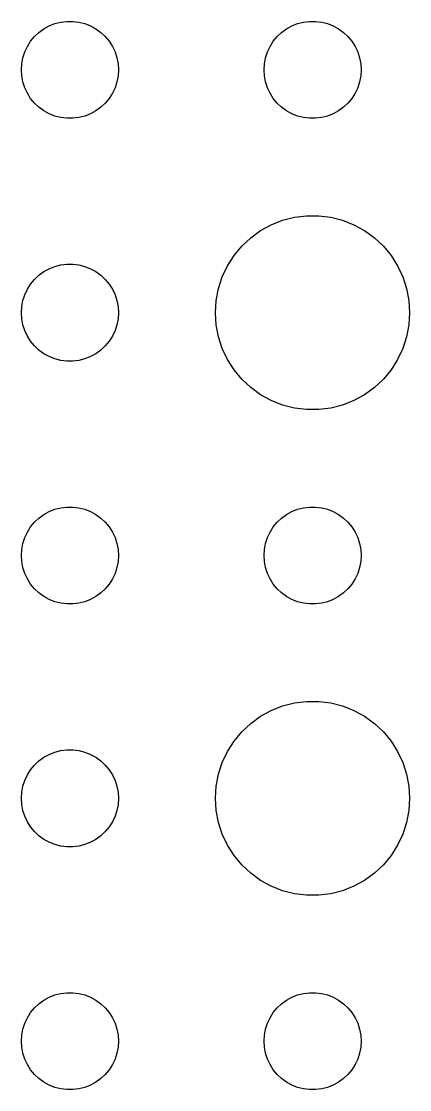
# Model space of a CAD drawing. Header units: metres. Extents: x -127 to 127, y -127 to 127.
# Drawn here: x -24 to -12, y 51 to 84 of the extents above; entities that cross this region are included whole.
import ezdxf

# ---------------------------------------------------------------- set-up
doc = ezdxf.new("R2010")
doc.units = ezdxf.units.M

msp = doc.modelspace()

# ---------------------------------------------------------------- linework, layer by layer
for p, q in [((-23.3037, 83.7665), (-23.1387, 83.8572)), ((-23.1387, 83.8572), (-22.9635, 83.9266)), ((-22.9635, 83.9266), (-22.7811, 83.9734)), ((-22.7811, 83.9734), (-22.5942, 83.997)), ((-22.5942, 83.997), (-22.4058, 83.997)), ((-22.4058, 83.997), (-22.2189, 83.9734)), ((-22.2189, 83.9734), (-22.0365, 83.9266)), ((-22.0365, 83.9266), (-21.8613, 83.8572)), ((-21.8613, 83.8572), (-21.6963, 83.7665)), ((-15.8037, 83.7665), (-15.6387, 83.8572)), ((-15.6387, 83.8572), (-15.4635, 83.9266)), ((-15.4635, 83.9266), (-15.2811, 83.9734)), ((-15.2811, 83.9734), (-15.0942, 83.997)), ((-15.0942, 83.997), (-14.9058, 83.997)), ((-14.9058, 83.997), (-14.7189, 83.9734)), ((-14.7189, 83.9734), (-14.5365, 83.9266)), ((-14.5365, 83.9266), (-14.3613, 83.8572)), ((-14.3613, 83.8572), (-14.1963, 83.7665)), ((-23.7135, 83.3817), (-23.5934, 83.5268)), ((-23.5934, 83.5268), (-23.4561, 83.6558)), ((-23.4561, 83.6558), (-23.3037, 83.7665)), ((-21.6963, 83.7665), (-21.5439, 83.6558)), ((-21.5439, 83.6558), (-21.4065, 83.5268)), ((-21.4065, 83.5268), (-21.2865, 83.3817)), ((-16.2135, 83.3817), (-16.0934, 83.5268)), ((-16.0934, 83.5268), (-15.9561, 83.6558)), ((-15.9561, 83.6558), (-15.8037, 83.7665)), ((-14.1963, 83.7665), (-14.0439, 83.6558)), ((-14.0439, 83.6558), (-13.9065, 83.5268)), ((-13.9065, 83.5268), (-13.7865, 83.3817)), ((-23.8947, 83.0522), (-23.8145, 83.2226)), ((-23.8145, 83.2226), (-23.7135, 83.3817)), ((-21.2865, 83.3817), (-21.1855, 83.2226)), ((-21.1855, 83.2226), (-21.1053, 83.0522)), ((-16.3947, 83.0522), (-16.3145, 83.2226)), ((-16.3145, 83.2226), (-16.2135, 83.3817)), ((-13.7865, 83.3817), (-13.6855, 83.2226)), ((-13.6855, 83.2226), (-13.6053, 83.0522)), ((-23.9882, 82.688), (-23.9529, 82.873)), ((-23.9529, 82.873), (-23.8947, 83.0522)), ((-21.1053, 83.0522), (-21.0471, 82.873)), ((-21.0471, 82.873), (-21.0118, 82.688)), ((-16.4882, 82.688), (-16.4529, 82.873)), ((-16.4529, 82.873), (-16.3947, 83.0522)), ((-13.6053, 83.0522), (-13.5471, 82.873)), ((-13.5471, 82.873), (-13.5118, 82.688)), ((-24, 82.5), (-23.9882, 82.688)), ((-23.9882, 82.312), (-24, 82.5)), ((-21.0118, 82.688), (-21, 82.5)), ((-21, 82.5), (-21.0118, 82.312)), ((-16.5, 82.5), (-16.4882, 82.688)), ((-16.4882, 82.312), (-16.5, 82.5)), ((-13.5118, 82.688), (-13.5, 82.5)), ((-13.5, 82.5), (-13.5118, 82.312)), ((-23.9529, 82.127), (-23.9882, 82.312)), ((-21.0118, 82.312), (-21.0471, 82.127)), ((-16.4529, 82.127), (-16.4882, 82.312)), ((-13.5118, 82.312), (-13.5471, 82.127)), ((-23.8947, 81.9478), (-23.9529, 82.127)), ((-23.8145, 81.7774), (-23.8947, 81.9478)), ((-21.1053, 81.9478), (-21.1855, 81.7774)), ((-21.0471, 82.127), (-21.1053, 81.9478)), ((-16.3947, 81.9478), (-16.4529, 82.127)), ((-16.3145, 81.7774), (-16.3947, 81.9478)), ((-13.6053, 81.9478), (-13.6855, 81.7774)), ((-13.5471, 82.127), (-13.6053, 81.9478)), ((-23.7135, 81.6183), (-23.8145, 81.7774)), ((-23.5934, 81.4732), (-23.7135, 81.6183)), ((-21.2865, 81.6183), (-21.4065, 81.4732)), ((-21.1855, 81.7774), (-21.2865, 81.6183)), ((-16.2135, 81.6183), (-16.3145, 81.7774)), ((-16.0934, 81.4732), (-16.2135, 81.6183)), ((-13.7865, 81.6183), (-13.9065, 81.4732)), ((-13.6855, 81.7774), (-13.7865, 81.6183)), ((-23.4561, 81.3442), (-23.5934, 81.4732)), ((-23.3037, 81.2335), (-23.4561, 81.3442)), ((-23.1387, 81.1428), (-23.3037, 81.2335)), ((-21.6963, 81.2335), (-21.8613, 81.1428)), ((-21.5439, 81.3442), (-21.6963, 81.2335)), ((-21.4065, 81.4732), (-21.5439, 81.3442)), ((-15.9561, 81.3442), (-16.0934, 81.4732)), ((-15.8037, 81.2335), (-15.9561, 81.3442)), ((-15.6387, 81.1428), (-15.8037, 81.2335)), ((-14.1963, 81.2335), (-14.3613, 81.1428)), ((-14.0439, 81.3442), (-14.1963, 81.2335)), ((-13.9065, 81.4732), (-14.0439, 81.3442)), ((-22.9635, 81.0734), (-23.1387, 81.1428)), ((-22.7811, 81.0266), (-22.9635, 81.0734)), ((-22.5942, 81.003), (-22.7811, 81.0266)), ((-22.4058, 81.003), (-22.5942, 81.003)), ((-22.2189, 81.0266), (-22.4058, 81.003)), ((-22.0365, 81.0734), (-22.2189, 81.0266)), ((-21.8613, 81.1428), (-22.0365, 81.0734)), ((-15.4635, 81.0734), (-15.6387, 81.1428)), ((-15.2811, 81.0266), (-15.4635, 81.0734)), ((-15.0942, 81.003), (-15.2811, 81.0266)), ((-14.9058, 81.003), (-15.0942, 81.003)), ((-14.7189, 81.0266), (-14.9058, 81.003)), ((-14.5365, 81.0734), (-14.7189, 81.0266)), ((-14.3613, 81.1428), (-14.5365, 81.0734)), ((-15.927, 77.8532), (-15.5621, 77.9469)), ((-15.5621, 77.9469), (-15.1884, 77.9941)), ((-15.1884, 77.9941), (-14.8116, 77.9941)), ((-14.8116, 77.9941), (-14.4379, 77.9469)), ((-14.4379, 77.9469), (-14.0729, 77.8532)), ((-16.6075, 77.533), (-16.2773, 77.7145)), ((-16.2773, 77.7145), (-15.927, 77.8532)), ((-14.0729, 77.8532), (-13.7227, 77.7145)), ((-13.7227, 77.7145), (-13.3925, 77.533)), ((-17.1869, 77.0536), (-16.9123, 77.3115)), ((-16.9123, 77.3115), (-16.6075, 77.533)), ((-13.3925, 77.533), (-13.0877, 77.3115)), ((-13.0877, 77.3115), (-12.8131, 77.0536)), ((-17.427, 76.7634), (-17.1869, 77.0536)), ((-12.8131, 77.0536), (-12.5729, 76.7634)), ((-17.6289, 76.4453), (-17.427, 76.7634)), ((-12.5729, 76.7634), (-12.3711, 76.4453)), ((-23.4561, 76.1558), (-23.3037, 76.2665)), ((-23.3037, 76.2665), (-23.1387, 76.3572)), ((-23.1387, 76.3572), (-22.9635, 76.4266)), ((-22.9635, 76.4266), (-22.7811, 76.4734)), ((-22.7811, 76.4734), (-22.5942, 76.497)), ((-22.5942, 76.497), (-22.4058, 76.497)), ((-22.4058, 76.497), (-22.2189, 76.4734)), ((-22.2189, 76.4734), (-22.0365, 76.4266)), ((-22.0365, 76.4266), (-21.8613, 76.3572)), ((-21.8613, 76.3572), (-21.6963, 76.2665)), ((-21.6963, 76.2665), (-21.5439, 76.1558)), ((-17.7893, 76.1044), (-17.6289, 76.4453)), ((-12.3711, 76.4453), (-12.2107, 76.1044)), ((-23.7135, 75.8817), (-23.5934, 76.0268)), ((-23.5934, 76.0268), (-23.4561, 76.1558)), ((-21.5439, 76.1558), (-21.4065, 76.0268)), ((-21.4065, 76.0268), (-21.2865, 75.8817)), ((-17.9057, 75.7461), (-17.7893, 76.1044)), ((-12.2107, 76.1044), (-12.0942, 75.7461)), ((-23.8947, 75.5522), (-23.8145, 75.7226)), ((-23.8145, 75.7226), (-23.7135, 75.8817)), ((-21.2865, 75.8817), (-21.1855, 75.7226)), ((-21.1855, 75.7226), (-21.1053, 75.5522)), ((-17.9763, 75.376), (-17.9057, 75.7461)), ((-12.0942, 75.7461), (-12.0237, 75.376)), ((-23.9882, 75.188), (-23.9529, 75.373)), ((-23.9529, 75.373), (-23.8947, 75.5522)), ((-21.1053, 75.5522), (-21.0471, 75.373)), ((-21.0471, 75.373), (-21.0118, 75.188)), ((-18, 75), (-17.9763, 75.376)), ((-12.0237, 75.376), (-12, 75)), ((-24, 75), (-23.9882, 75.188)), ((-23.9882, 74.812), (-24, 75)), ((-21.0118, 75.188), (-21, 75)), ((-21, 75), (-21.0118, 74.812)), ((-17.9763, 74.624), (-18, 75)), ((-12, 75), (-12.0237, 74.624)), ((-23.9529, 74.627), (-23.9882, 74.812)), ((-23.8947, 74.4478), (-23.9529, 74.627)), ((-21.0471, 74.627), (-21.1053, 74.4478)), ((-21.0118, 74.812), (-21.0471, 74.627)), ((-17.9057, 74.2539), (-17.9763, 74.624)), ((-12.0237, 74.624), (-12.0942, 74.2539)), ((-23.8145, 74.2774), (-23.8947, 74.4478)), ((-23.7135, 74.1183), (-23.8145, 74.2774)), ((-21.1855, 74.2774), (-21.2865, 74.1183)), ((-21.1053, 74.4478), (-21.1855, 74.2774)), ((-17.7893, 73.8956), (-17.9057, 74.2539)), ((-12.0942, 74.2539), (-12.2107, 73.8956)), ((-23.5934, 73.9732), (-23.7135, 74.1183)), ((-23.4561, 73.8442), (-23.5934, 73.9732)), ((-21.4065, 73.9732), (-21.5439, 73.8442)), ((-21.2865, 74.1183), (-21.4065, 73.9732)), ((-23.3037, 73.7335), (-23.4561, 73.8442)), ((-23.1387, 73.6428), (-23.3037, 73.7335)), ((-22.9635, 73.5734), (-23.1387, 73.6428)), ((-21.8613, 73.6428), (-22.0365, 73.5734)), ((-21.6963, 73.7335), (-21.8613, 73.6428)), ((-21.5439, 73.8442), (-21.6963, 73.7335)), ((-17.6289, 73.5547), (-17.7893, 73.8956)), ((-12.2107, 73.8956), (-12.3711, 73.5547)), ((-22.7811, 73.5266), (-22.9635, 73.5734)), ((-22.5942, 73.503), (-22.7811, 73.5266)), ((-22.4058, 73.503), (-22.5942, 73.503)), ((-22.2189, 73.5266), (-22.4058, 73.503)), ((-22.0365, 73.5734), (-22.2189, 73.5266)), ((-17.427, 73.2366), (-17.6289, 73.5547)), ((-12.3711, 73.5547), (-12.5729, 73.2366)), ((-17.1869, 72.9464), (-17.427, 73.2366)), ((-16.9123, 72.6885), (-17.1869, 72.9464)), ((-12.8131, 72.9464), (-13.0877, 72.6885)), ((-12.5729, 73.2366), (-12.8131, 72.9464)), ((-16.6075, 72.467), (-16.9123, 72.6885)), ((-13.0877, 72.6885), (-13.3925, 72.467)), ((-16.2773, 72.2855), (-16.6075, 72.467)), ((-15.927, 72.1468), (-16.2773, 72.2855)), ((-13.7227, 72.2855), (-14.0729, 72.1468)), ((-13.3925, 72.467), (-13.7227, 72.2855)), ((-15.5621, 72.0531), (-15.927, 72.1468)), ((-15.1884, 72.0059), (-15.5621, 72.0531)), ((-14.8116, 72.0059), (-15.1884, 72.0059)), ((-14.4379, 72.0531), (-14.8116, 72.0059)), ((-14.0729, 72.1468), (-14.4379, 72.0531)), ((-22.9635, 68.9266), (-22.7811, 68.9734)), ((-22.7811, 68.9734), (-22.5942, 68.997)), ((-22.5942, 68.997), (-22.4058, 68.997)), ((-22.4058, 68.997), (-22.2189, 68.9734)), ((-22.2189, 68.9734), (-22.0365, 68.9266)), ((-15.4635, 68.9266), (-15.2811, 68.9734)), ((-15.2811, 68.9734), (-15.0942, 68.997)), ((-15.0942, 68.997), (-14.9058, 68.997)), ((-14.9058, 68.997), (-14.7189, 68.9734)), ((-14.7189, 68.9734), (-14.5365, 68.9266)), ((-23.5934, 68.5268), (-23.4561, 68.6558)), ((-23.4561, 68.6558), (-23.3037, 68.7665)), ((-23.3037, 68.7665), (-23.1387, 68.8572)), ((-23.1387, 68.8572), (-22.9635, 68.9266)), ((-22.0365, 68.9266), (-21.8613, 68.8572)), ((-21.8613, 68.8572), (-21.6963, 68.7665)), ((-21.6963, 68.7665), (-21.5439, 68.6558)), ((-21.5439, 68.6558), (-21.4065, 68.5268)), ((-16.0934, 68.5268), (-15.9561, 68.6558)), ((-15.9561, 68.6558), (-15.8037, 68.7665)), ((-15.8037, 68.7665), (-15.6387, 68.8572)), ((-15.6387, 68.8572), (-15.4635, 68.9266)), ((-14.5365, 68.9266), (-14.3613, 68.8572)), ((-14.3613, 68.8572), (-14.1963, 68.7665)), ((-14.1963, 68.7665), (-14.0439, 68.6558)), ((-14.0439, 68.6558), (-13.9065, 68.5268)), ((-23.8145, 68.2226), (-23.7135, 68.3817)), ((-23.7135, 68.3817), (-23.5934, 68.5268)), ((-21.4065, 68.5268), (-21.2865, 68.3817)), ((-21.2865, 68.3817), (-21.1855, 68.2226)), ((-16.3145, 68.2226), (-16.2135, 68.3817)), ((-16.2135, 68.3817), (-16.0934, 68.5268)), ((-13.9065, 68.5268), (-13.7865, 68.3817)), ((-13.7865, 68.3817), (-13.6855, 68.2226)), ((-23.9529, 67.873), (-23.8947, 68.0522)), ((-23.8947, 68.0522), (-23.8145, 68.2226)), ((-21.1855, 68.2226), (-21.1053, 68.0522)), ((-21.1053, 68.0522), (-21.0471, 67.873)), ((-16.4529, 67.873), (-16.3947, 68.0522)), ((-16.3947, 68.0522), (-16.3145, 68.2226)), ((-13.6855, 68.2226), (-13.6053, 68.0522)), ((-13.6053, 68.0522), (-13.5471, 67.873)), ((-24, 67.5), (-23.9882, 67.688)), ((-23.9882, 67.688), (-23.9529, 67.873)), ((-21.0471, 67.873), (-21.0118, 67.688)), ((-21.0118, 67.688), (-21, 67.5)), ((-16.5, 67.5), (-16.4882, 67.688)), ((-16.4882, 67.688), (-16.4529, 67.873)), ((-13.5471, 67.873), (-13.5118, 67.688)), ((-13.5118, 67.688), (-13.5, 67.5)), ((-23.9882, 67.312), (-24, 67.5)), ((-23.9529, 67.127), (-23.9882, 67.312)), ((-21.0118, 67.312), (-21.0471, 67.127)), ((-21, 67.5), (-21.0118, 67.312)), ((-16.4882, 67.312), (-16.5, 67.5)), ((-16.4529, 67.127), (-16.4882, 67.312)), ((-13.5118, 67.312), (-13.5471, 67.127)), ((-13.5, 67.5), (-13.5118, 67.312)), ((-23.8947, 66.9478), (-23.9529, 67.127)), ((-21.0471, 67.127), (-21.1053, 66.9478)), ((-16.3947, 66.9478), (-16.4529, 67.127)), ((-13.5471, 67.127), (-13.6053, 66.9478)), ((-23.8145, 66.7774), (-23.8947, 66.9478)), ((-23.7135, 66.6183), (-23.8145, 66.7774)), ((-21.1855, 66.7774), (-21.2865, 66.6183)), ((-21.1053, 66.9478), (-21.1855, 66.7774)), ((-16.3145, 66.7774), (-16.3947, 66.9478)), ((-16.2135, 66.6183), (-16.3145, 66.7774)), ((-13.6855, 66.7774), (-13.7865, 66.6183)), ((-13.6053, 66.9478), (-13.6855, 66.7774)), ((-23.5934, 66.4732), (-23.7135, 66.6183)), ((-23.4561, 66.3442), (-23.5934, 66.4732)), ((-23.3037, 66.2335), (-23.4561, 66.3442)), ((-21.5439, 66.3442), (-21.6963, 66.2335)), ((-21.4065, 66.4732), (-21.5439, 66.3442)), ((-21.2865, 66.6183), (-21.4065, 66.4732)), ((-16.0934, 66.4732), (-16.2135, 66.6183)), ((-15.9561, 66.3442), (-16.0934, 66.4732)), ((-15.8037, 66.2335), (-15.9561, 66.3442)), ((-14.0439, 66.3442), (-14.1963, 66.2335)), ((-13.9065, 66.4732), (-14.0439, 66.3442)), ((-13.7865, 66.6183), (-13.9065, 66.4732)), ((-23.1387, 66.1428), (-23.3037, 66.2335)), ((-22.9635, 66.0734), (-23.1387, 66.1428)), ((-22.7811, 66.0266), (-22.9635, 66.0734)), ((-22.5942, 66.003), (-22.7811, 66.0266)), ((-22.4058, 66.003), (-22.5942, 66.003)), ((-22.2189, 66.0266), (-22.4058, 66.003)), ((-22.0365, 66.0734), (-22.2189, 66.0266)), ((-21.8613, 66.1428), (-22.0365, 66.0734)), ((-21.6963, 66.2335), (-21.8613, 66.1428)), ((-15.6387, 66.1428), (-15.8037, 66.2335)), ((-15.4635, 66.0734), (-15.6387, 66.1428)), ((-15.2811, 66.0266), (-15.4635, 66.0734)), ((-15.0942, 66.003), (-15.2811, 66.0266)), ((-14.9058, 66.003), (-15.0942, 66.003)), ((-14.7189, 66.0266), (-14.9058, 66.003)), ((-14.5365, 66.0734), (-14.7189, 66.0266)), ((-14.3613, 66.1428), (-14.5365, 66.0734)), ((-14.1963, 66.2335), (-14.3613, 66.1428)), ((-16.6075, 62.533), (-16.2773, 62.7145)), ((-16.2773, 62.7145), (-15.927, 62.8532)), ((-15.927, 62.8532), (-15.5621, 62.9469)), ((-15.5621, 62.9469), (-15.1884, 62.9941)), ((-15.1884, 62.9941), (-14.8116, 62.9941)), ((-14.8116, 62.9941), (-14.4379, 62.9469)), ((-14.4379, 62.9469), (-14.0729, 62.8532)), ((-14.0729, 62.8532), (-13.7227, 62.7145)), ((-13.7227, 62.7145), (-13.3925, 62.533)), ((-16.9123, 62.3115), (-16.6075, 62.533)), ((-13.3925, 62.533), (-13.0877, 62.3115)), ((-17.427, 61.7634), (-17.1869, 62.0536)), ((-17.1869, 62.0536), (-16.9123, 62.3115)), ((-13.0877, 62.3115), (-12.8131, 62.0536)), ((-12.8131, 62.0536), (-12.5729, 61.7634)), ((-17.6289, 61.4453), (-17.427, 61.7634)), ((-12.5729, 61.7634), (-12.3711, 61.4453)), ((-23.1387, 61.3572), (-22.9635, 61.4266)), ((-22.9635, 61.4266), (-22.7811, 61.4734)), ((-22.7811, 61.4734), (-22.5942, 61.497)), ((-22.5942, 61.497), (-22.4058, 61.497)), ((-22.4058, 61.497), (-22.2189, 61.4734)), ((-22.2189, 61.4734), (-22.0365, 61.4266)), ((-22.0365, 61.4266), (-21.8613, 61.3572)), ((-17.7893, 61.1044), (-17.6289, 61.4453)), ((-12.3711, 61.4453), (-12.2107, 61.1044)), ((-23.5934, 61.0268), (-23.4561, 61.1558)), ((-23.4561, 61.1558), (-23.3037, 61.2665)), ((-23.3037, 61.2665), (-23.1387, 61.3572)), ((-21.8613, 61.3572), (-21.6963, 61.2665)), ((-21.6963, 61.2665), (-21.5439, 61.1558)), ((-21.5439, 61.1558), (-21.4065, 61.0268)), ((-17.9057, 60.7461), (-17.7893, 61.1044)), ((-12.2107, 61.1044), (-12.0942, 60.7461)), ((-23.8947, 60.5522), (-23.8145, 60.7226)), ((-23.8145, 60.7226), (-23.7135, 60.8817)), ((-23.7135, 60.8817), (-23.5934, 61.0268)), ((-21.4065, 61.0268), (-21.2865, 60.8817)), ((-21.2865, 60.8817), (-21.1855, 60.7226)), ((-21.1855, 60.7226), (-21.1053, 60.5522)), ((-17.9763, 60.376), (-17.9057, 60.7461)), ((-12.0942, 60.7461), (-12.0237, 60.376)), ((-23.9529, 60.373), (-23.8947, 60.5522)), ((-21.1053, 60.5522), (-21.0471, 60.373)), ((-24, 60), (-23.9882, 60.188)), ((-23.9882, 60.188), (-23.9529, 60.373)), ((-21.0471, 60.373), (-21.0118, 60.188)), ((-21.0118, 60.188), (-21, 60)), ((-18, 60), (-17.9763, 60.376)), ((-12.0237, 60.376), (-12, 60)), ((-23.9882, 59.812), (-24, 60)), ((-23.9529, 59.627), (-23.9882, 59.812)), ((-21.0118, 59.812), (-21.0471, 59.627)), ((-21, 60), (-21.0118, 59.812)), ((-17.9763, 59.624), (-18, 60)), ((-12, 60), (-12.0237, 59.624)), ((-23.8947, 59.4478), (-23.9529, 59.627)), ((-23.8145, 59.2774), (-23.8947, 59.4478)), ((-21.1053, 59.4478), (-21.1855, 59.2774)), ((-21.0471, 59.627), (-21.1053, 59.4478)), ((-17.9057, 59.2539), (-17.9763, 59.624)), ((-12.0237, 59.624), (-12.0942, 59.2539)), ((-23.7135, 59.1183), (-23.8145, 59.2774)), ((-23.5934, 58.9732), (-23.7135, 59.1183)), ((-21.2865, 59.1183), (-21.4065, 58.9732)), ((-21.1855, 59.2774), (-21.2865, 59.1183)), ((-17.7893, 58.8956), (-17.9057, 59.2539)), ((-12.0942, 59.2539), (-12.2107, 58.8956)), ((-23.4561, 58.8442), (-23.5934, 58.9732)), ((-23.3037, 58.7335), (-23.4561, 58.8442)), ((-23.1387, 58.6428), (-23.3037, 58.7335)), ((-21.6963, 58.7335), (-21.8613, 58.6428)), ((-21.5439, 58.8442), (-21.6963, 58.7335)), ((-21.4065, 58.9732), (-21.5439, 58.8442)), ((-17.6289, 58.5547), (-17.7893, 58.8956)), ((-12.2107, 58.8956), (-12.3711, 58.5547)), ((-22.9635, 58.5734), (-23.1387, 58.6428)), ((-22.7811, 58.5266), (-22.9635, 58.5734)), ((-22.5942, 58.503), (-22.7811, 58.5266)), ((-22.4058, 58.503), (-22.5942, 58.503)), ((-22.2189, 58.5266), (-22.4058, 58.503)), ((-22.0365, 58.5734), (-22.2189, 58.5266)), ((-21.8613, 58.6428), (-22.0365, 58.5734)), ((-17.427, 58.2366), (-17.6289, 58.5547)), ((-12.3711, 58.5547), (-12.5729, 58.2366)), ((-17.1869, 57.9464), (-17.427, 58.2366)), ((-12.5729, 58.2366), (-12.8131, 57.9464)), ((-16.9123, 57.6885), (-17.1869, 57.9464)), ((-12.8131, 57.9464), (-13.0877, 57.6885)), ((-16.6075, 57.467), (-16.9123, 57.6885)), ((-16.2773, 57.2855), (-16.6075, 57.467)), ((-13.3925, 57.467), (-13.7227, 57.2855)), ((-13.0877, 57.6885), (-13.3925, 57.467)), ((-15.927, 57.1468), (-16.2773, 57.2855)), ((-15.5621, 57.0531), (-15.927, 57.1468)), ((-14.0729, 57.1468), (-14.4379, 57.0531)), ((-13.7227, 57.2855), (-14.0729, 57.1468)), ((-15.1884, 57.0059), (-15.5621, 57.0531)), ((-14.8116, 57.0059), (-15.1884, 57.0059)), ((-14.4379, 57.0531), (-14.8116, 57.0059)), ((-23.3037, 53.7665), (-23.1387, 53.8572)), ((-23.1387, 53.8572), (-22.9635, 53.9266)), ((-22.9635, 53.9266), (-22.7811, 53.9734)), ((-22.7811, 53.9734), (-22.5942, 53.997)), ((-22.5942, 53.997), (-22.4058, 53.997)), ((-22.4058, 53.997), (-22.2189, 53.9734)), ((-22.2189, 53.9734), (-22.0365, 53.9266)), ((-22.0365, 53.9266), (-21.8613, 53.8572)), ((-21.8613, 53.8572), (-21.6963, 53.7665)), ((-15.8037, 53.7665), (-15.6387, 53.8572)), ((-15.6387, 53.8572), (-15.4635, 53.9266)), ((-15.4635, 53.9266), (-15.2811, 53.9734)), ((-15.2811, 53.9734), (-15.0942, 53.997)), ((-15.0942, 53.997), (-14.9058, 53.997)), ((-14.9058, 53.997), (-14.7189, 53.9734)), ((-14.7189, 53.9734), (-14.5365, 53.9266)), ((-14.5365, 53.9266), (-14.3613, 53.8572)), ((-14.3613, 53.8572), (-14.1963, 53.7665)), ((-23.7135, 53.3817), (-23.5934, 53.5268)), ((-23.5934, 53.5268), (-23.4561, 53.6558)), ((-23.4561, 53.6558), (-23.3037, 53.7665)), ((-21.6963, 53.7665), (-21.5439, 53.6558)), ((-21.5439, 53.6558), (-21.4065, 53.5268)), ((-21.4065, 53.5268), (-21.2865, 53.3817)), ((-16.2135, 53.3817), (-16.0934, 53.5268)), ((-16.0934, 53.5268), (-15.9561, 53.6558)), ((-15.9561, 53.6558), (-15.8037, 53.7665)), ((-14.1963, 53.7665), (-14.0439, 53.6558)), ((-14.0439, 53.6558), (-13.9065, 53.5268)), ((-13.9065, 53.5268), (-13.7865, 53.3817)), ((-23.8947, 53.0522), (-23.8145, 53.2226)), ((-23.8145, 53.2226), (-23.7135, 53.3817)), ((-21.2865, 53.3817), (-21.1855, 53.2226)), ((-21.1855, 53.2226), (-21.1053, 53.0522)), ((-16.3947, 53.0522), (-16.3145, 53.2226)), ((-16.3145, 53.2226), (-16.2135, 53.3817)), ((-13.7865, 53.3817), (-13.6855, 53.2226)), ((-13.6855, 53.2226), (-13.6053, 53.0522)), ((-23.9882, 52.688), (-23.9529, 52.873)), ((-23.9529, 52.873), (-23.8947, 53.0522)), ((-21.1053, 53.0522), (-21.0471, 52.873)), ((-21.0471, 52.873), (-21.0118, 52.688)), ((-16.4882, 52.688), (-16.4529, 52.873)), ((-16.4529, 52.873), (-16.3947, 53.0522)), ((-13.6053, 53.0522), (-13.5471, 52.873)), ((-13.5471, 52.873), (-13.5118, 52.688)), ((-24, 52.5), (-23.9882, 52.688)), ((-23.9882, 52.312), (-24, 52.5)), ((-21.0118, 52.688), (-21, 52.5)), ((-21, 52.5), (-21.0118, 52.312)), ((-16.5, 52.5), (-16.4882, 52.688)), ((-16.4882, 52.312), (-16.5, 52.5)), ((-13.5118, 52.688), (-13.5, 52.5)), ((-13.5, 52.5), (-13.5118, 52.312)), ((-23.9529, 52.127), (-23.9882, 52.312)), ((-21.0118, 52.312), (-21.0471, 52.127)), ((-16.4529, 52.127), (-16.4882, 52.312)), ((-13.5118, 52.312), (-13.5471, 52.127)), ((-23.8947, 51.9478), (-23.9529, 52.127)), ((-23.8145, 51.7774), (-23.8947, 51.9478)), ((-21.1053, 51.9478), (-21.1855, 51.7774)), ((-21.0471, 52.127), (-21.1053, 51.9478)), ((-16.3947, 51.9478), (-16.4529, 52.127)), ((-16.3145, 51.7774), (-16.3947, 51.9478)), ((-13.6053, 51.9478), (-13.6855, 51.7774)), ((-13.5471, 52.127), (-13.6053, 51.9478)), ((-23.7135, 51.6183), (-23.8145, 51.7774)), ((-23.5934, 51.4732), (-23.7135, 51.6183)), ((-23.4561, 51.3442), (-23.5934, 51.4732)), ((-21.4065, 51.4732), (-21.5439, 51.3442)), ((-21.2865, 51.6183), (-21.4065, 51.4732)), ((-21.1855, 51.7774), (-21.2865, 51.6183)), ((-16.2135, 51.6183), (-16.3145, 51.7774)), ((-16.0934, 51.4732), (-16.2135, 51.6183)), ((-15.9561, 51.3442), (-16.0934, 51.4732)), ((-13.9065, 51.4732), (-14.0439, 51.3442)), ((-13.7865, 51.6183), (-13.9065, 51.4732)), ((-13.6855, 51.7774), (-13.7865, 51.6183)), ((-23.3037, 51.2335), (-23.4561, 51.3442)), ((-23.1387, 51.1428), (-23.3037, 51.2335)), ((-22.9635, 51.0734), (-23.1387, 51.1428)), ((-21.8613, 51.1428), (-22.0365, 51.0734)), ((-21.6963, 51.2335), (-21.8613, 51.1428)), ((-21.5439, 51.3442), (-21.6963, 51.2335)), ((-15.8037, 51.2335), (-15.9561, 51.3442)), ((-15.6387, 51.1428), (-15.8037, 51.2335)), ((-15.4635, 51.0734), (-15.6387, 51.1428)), ((-14.3613, 51.1428), (-14.5365, 51.0734)), ((-14.1963, 51.2335), (-14.3613, 51.1428)), ((-14.0439, 51.3442), (-14.1963, 51.2335)), ((-22.7811, 51.0266), (-22.9635, 51.0734)), ((-22.5942, 51.003), (-22.7811, 51.0266)), ((-22.4058, 51.003), (-22.5942, 51.003)), ((-22.2189, 51.0266), (-22.4058, 51.003)), ((-22.0365, 51.0734), (-22.2189, 51.0266)), ((-15.2811, 51.0266), (-15.4635, 51.0734)), ((-15.0942, 51.003), (-15.2811, 51.0266)), ((-14.9058, 51.003), (-15.0942, 51.003)), ((-14.7189, 51.0266), (-14.9058, 51.003)), ((-14.5365, 51.0734), (-14.7189, 51.0266))]:
    msp.add_line(p, q)

doc.saveas('drawing.dxf')
